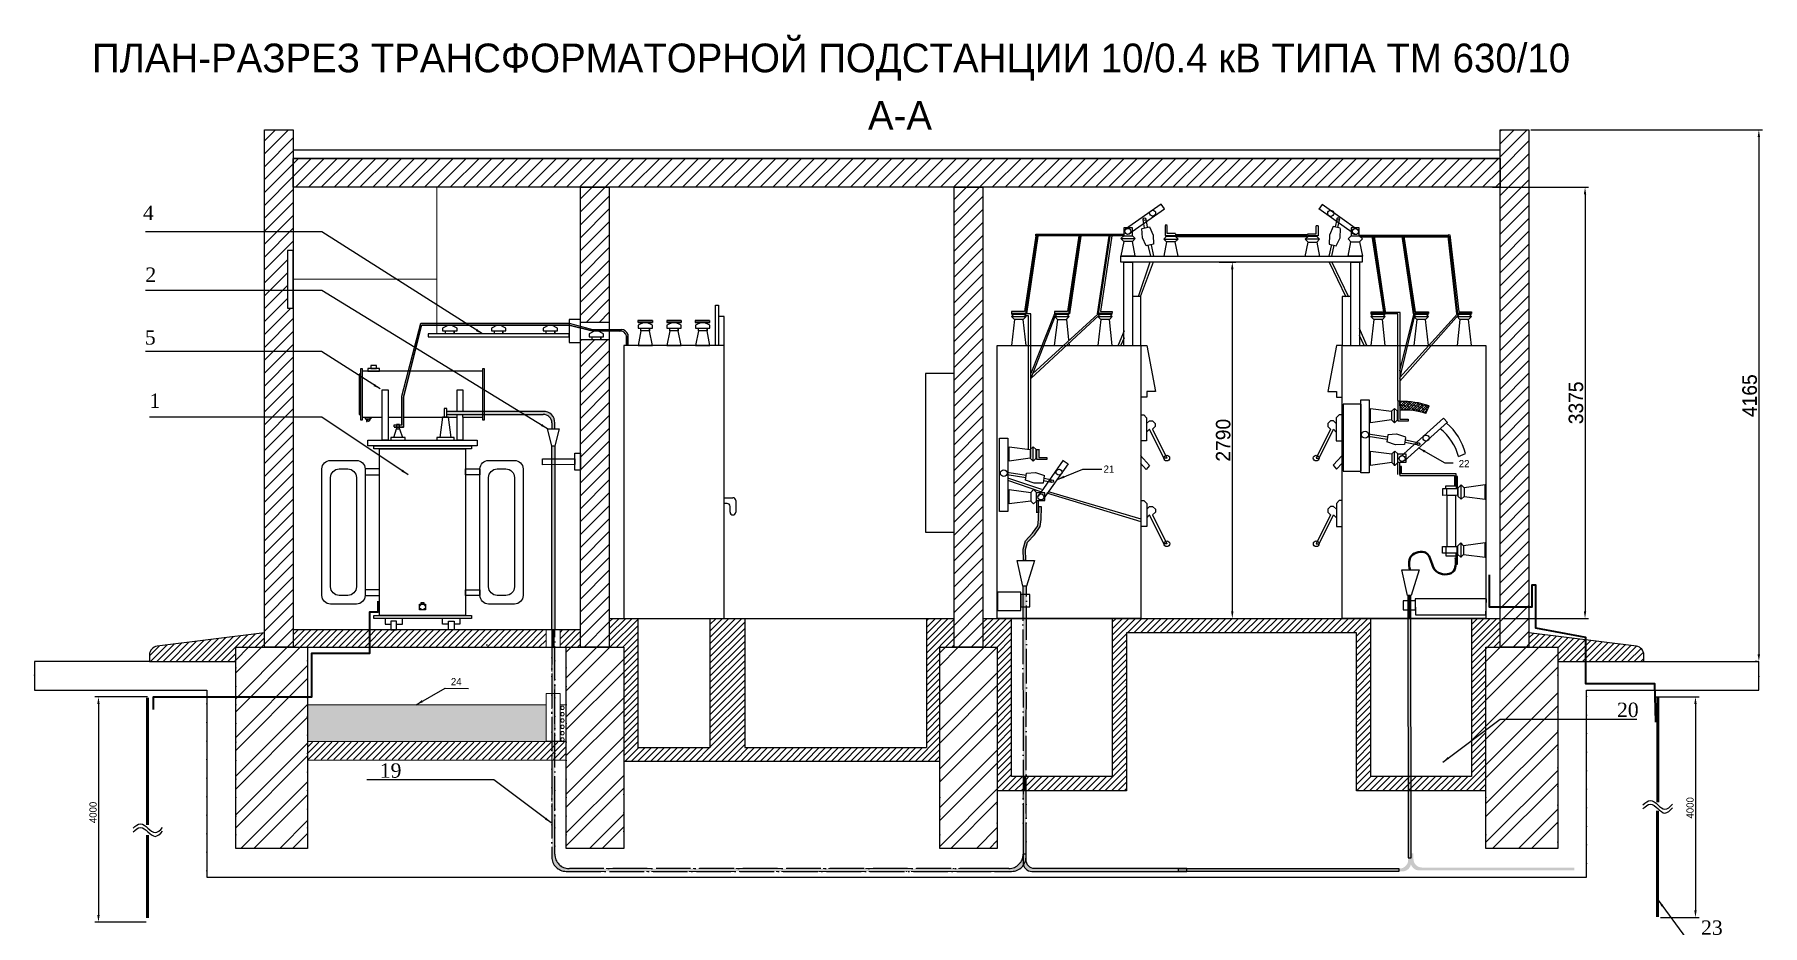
# Model space of a CAD drawing. Header units: millimetres. Extents: x 80 to 718, y -88 to 613.
# Drawn here: x 110 to 711, y 303 to 613 of the extents above; entities that cross this region are included whole.
import ezdxf

# ---------------------------------------------------------------- set-up
doc = ezdxf.new("R2010")
doc.units = ezdxf.units.MM
doc.header["$LTSCALE"] = 0.5
for name, pattern in [('ACAD_ISO02W100', [15, 12, -3]), ('ACAD_ISO04W100', [30, 24, -3, 0, -3]), ('ACAD_ISO10W100', [18, 12, -3, 0, -3]), ('DASHDOT2', [12.7, 6.35, -3.175, 0, -3.175])]:
    doc.linetypes.add(name, pattern=pattern)
doc.styles.add('style1', font='TIMES.TTF', dxfattribs={"height": 3})
doc.dimstyles.new('ISO-25', dxfattribs={"dimtxt": 2.5, "dimasz": 2.5, "dimexe": 1.25, "dimexo": 0.625, "dimtad": 1, "dimtxsty": 'Standard', "dimcen": 2.5, "dimadec": 0, "dimazin": 0, "dimtfac": 1, "dimtmove": 0, "dimatfit": 3, "dimfxl": 0, "dimarcsym": 0})

# ---------------------------------------------------------------- blocks, each defined once
blk = doc.blocks.new('*D7')
at = {"color": 0, "linetype": 'ByBlock', "lineweight": -2}
for p, q in [((630.62, 580), (711.25, 580)), ((710, 577.5), (710, 397.5)), ((709.37, 395), (708.75, 395))]:
    blk.add_line(p, q, dxfattribs=at)
at = {"color": 0, "linetype": 'ByBlock'}
for points in [[(709.58, 577.5), (710.42, 577.5), (710, 580)], [(709.58, 397.5), (710.42, 397.5), (710, 395)]]:
    blk.add_solid(points, dxfattribs=at)
at = {"color": 0, "linetype": 'ByBlock', "insert": (706.87, 487.5), "char_height": 5, "attachment_point": 5, "rotation": 90}
blk.add_mtext('4165', dxfattribs=at)
blk = doc.blocks.new('*D10')
at = {"color": 0, "linetype": 'ByBlock', "lineweight": -2}
for p, q in [((522.15, 534), (528.03, 534)), ((526.78, 531.5), (526.78, 412.5)), ((522.81, 410), (528.03, 410))]:
    blk.add_line(p, q, dxfattribs=at)
at = {"color": 0, "linetype": 'ByBlock'}
for points in [[(526.36, 531.5), (527.19, 531.5), (526.78, 534)], [(526.36, 412.5), (527.19, 412.5), (526.78, 410)]]:
    blk.add_solid(points, dxfattribs=at)
at = {"color": 0, "linetype": 'ByBlock', "insert": (523.65, 472), "char_height": 5, "attachment_point": 5, "rotation": 90}
blk.add_mtext('2790', dxfattribs=at)
blk = doc.blocks.new('*D11')
at = {"color": 0, "linetype": 'ByBlock', "lineweight": -2}
for p, q in [((617.33, 560), (650.77, 560)), ((649.52, 557.5), (649.52, 412.5)), ((620.62, 410), (650.77, 410))]:
    blk.add_line(p, q, dxfattribs=at)
at = {"color": 0, "linetype": 'ByBlock'}
for points in [[(649.1, 557.5), (649.94, 557.5), (649.52, 560)], [(649.1, 412.5), (649.94, 412.5), (649.52, 410)]]:
    blk.add_solid(points, dxfattribs=at)
at = {"color": 0, "linetype": 'ByBlock', "insert": (646.4, 485), "char_height": 5, "attachment_point": 5, "rotation": 90}
blk.add_mtext('3375', dxfattribs=at)
blk = doc.blocks.new('*D20')
at = {"color": 0, "lineweight": -2}
for p, q in [((673.77, 382.69), (689.2, 382.69)), ((687.95, 380.19), (687.95, 308.44)), ((675.76, 305.94), (689.2, 305.94))]:
    blk.add_line(p, q, dxfattribs=at)
at = {"color": 0, "lineweight": 20}
for points in [[(687.53, 380.19), (688.36, 380.19), (687.95, 382.69)], [(687.53, 308.44), (688.36, 308.44), (687.95, 305.94)]]:
    blk.add_solid(points, dxfattribs=at)
at = {"color": 0, "lineweight": 20, "insert": (686.07, 344.1), "char_height": 2.5, "attachment_point": 5, "rotation": 90}
blk.add_mtext('4000', dxfattribs=at)
blk = doc.blocks.new('*D22')
at = {"color": 0, "lineweight": -2}
for p, q in [((149.31, 382.72), (130.99, 382.72)), ((132.24, 380.22), (132.24, 306.85)), ((148.81, 304.35), (130.99, 304.35))]:
    blk.add_line(p, q, dxfattribs=at)
at = {"color": 0, "lineweight": 20}
for points in [[(131.82, 380.22), (132.66, 380.22), (132.24, 382.72)], [(131.82, 306.85), (132.66, 306.85), (132.24, 304.35)]]:
    blk.add_solid(points, dxfattribs=at)
at = {"color": 0, "lineweight": 20, "insert": (130.36, 342.51), "char_height": 2.5, "attachment_point": 5, "rotation": 90}
blk.add_mtext('4000', dxfattribs=at)

msp = doc.modelspace()

# ---------------------------------------------------------------- hatches: boundary and pattern name
at = {"linetype": 'ByBlock'}
h = msp.add_hatch(dxfattribs=at)
h.set_pattern_fill('ANSI31', color=256, style=0)
h.paths.add_polyline_path([(310, 560), (300, 560), (300, 513), (310, 513)])
h.paths.add_polyline_path([(310, 507), (300, 507), (300, 506), (300, 400), (310, 400)])
h.paths.add_polyline_path([(440, 560), (430, 560), (430, 400), (440, 400)])
h.paths.add_polyline_path([(198, 538), (200, 538), (200, 580), (190, 580), (190, 400), (200, 400), (200, 406), (200, 518), (198, 518)])
h = msp.add_hatch(dxfattribs=at)
h.set_pattern_fill('ANSI31', color=256, style=0)
h.paths.add_polyline_path([(620, 580), (630, 580), (630, 400), (620, 400)])
h = msp.add_hatch(dxfattribs=at)
h.set_pattern_fill('ANSI31', color=256, style=0)
h.paths.add_polyline_path([(620, 560), (620, 570), (200, 570), (200, 560)])
at = {"linetype": 'DASHDOT2'}
h = msp.add_hatch(color=256, dxfattribs=at)
h.paths.add_polyline_path([(287, 481, -0.414213562), (290, 478), (290, 476), (291, 476), (291, 478, 0.450194659), (287, 482), (266.5, 482), (266.5, 481)])
h.paths.add_polyline_path([(266, 481), (266, 482), (253.5, 482), (253.5, 481)])
h.paths.add_polyline_path([(266.5, 482), (266, 482), (266, 481), (266.5, 481)])
h = msp.add_hatch()
h.set_pattern_fill('ANSI38', color=256, scale=0.2, style=0)
h.set_pattern_definition([(45, (-1.3096, 4.29734), (-0.4490128, 0.4490128), []), (135, (-1.3096, 4.29734), (-1.3470384, 0.4490128), [1.5875, -0.9525])])
h.paths.add_polyline_path([(585.10889, 485.42962), (585.17814, 482.39671, -0.104024766), (594.17522, 481.30523), (595.23763, 483.91778, 0.099671322)])
h = msp.add_hatch(color=256, dxfattribs=at)
h.paths.add_polyline_path([(291, 400), (290, 400), (290, 327, 0.414213562), (295, 322), (444, 322), (450, 322, 0.412917749), (454.99995, 326.97787), (455.20855, 421.23304), (453.91874, 421.22284), (454, 334), (454, 328, -0.414213562), (449, 323), (444, 323), (296, 323, -0.414213562), (291, 328)])
h.paths.add_polyline_path([(290, 400), (291, 400), (291, 406), (290, 406)], flags=16)
h.paths.add_polyline_path([(291, 470), (290, 470), (290, 406), (291, 406)])
for points in [[(457.98029, 439.09485), (459.95676, 441.95787), (460.26098, 444.38913), (460.35271, 448.78785), (459.48833, 448.80588), (459.39753, 444.45198), (459.12514, 442.27503), (457.3092, 439.64455), (454.76688, 437.01407), (453.9497, 434.11147), (454.0739, 430.24436), (454.93802, 430.27211), (454.81811, 434.00573), (455.54003, 436.56996)], [(455.20855, 421.23304), (453.91874, 421.22284), (453.92919, 410), (455.18369, 410)], [(455.18369, 410), (453.92919, 410), (453.98043, 355), (455.06197, 355)], [(455.06197, 355), (453.98043, 355), (453.98509, 350), (455.0509, 350)], [(455, 350), (454, 350), (454, 334), (454, 328), (455, 328)], [(491.71005, 323), (583.71005, 323), (583.71005, 322), (491.71005, 322)]]:
    msp.add_hatch(color=256).paths.add_polyline_path(points)
at = {"lineweight": 70}
for points in [[(588.95845, 418.00332), (588.47953, 418.00332), (587.88054, 417.99859), (587.88343, 416.15212), (588.95976, 416.15212)], [(588.95976, 416.15212), (587.88343, 416.15212), (587.88844, 412.94893), (588.96203, 412.94893)], [(588.96203, 412.94893), (587.88844, 412.94893), (587.89305, 410), (588.96413, 410)], [(588.96413, 410), (587.89305, 410), (587.97906, 355), (589.00318, 355)]]:
    msp.add_hatch(color=256, dxfattribs=at).paths.add_polyline_path(points)
at = {"linetype": 'DASHDOT2'}
h = msp.add_hatch(dxfattribs=at)
h.set_pattern_fill('AR-CONC', color=256, style=0)
h.paths.add_polyline_path([(290, 406), (200, 406), (200, 400), (290, 400)])
h.paths.add_polyline_path([(350, 405), (390, 405), (390, 360), (425, 360), (425, 400), (430, 400), (430, 410), (420, 410), (420, 365), (395, 365), (395, 410), (345, 410), (345, 365), (320, 365), (320, 410), (315, 410), (310, 410), (310, 400), (315, 400), (315, 360), (350, 360)])
h.paths.add_polyline_path([(450, 410), (440, 410), (440, 400), (445, 400), (445, 350), (454, 350), (454, 355), (450, 355)])
h = msp.add_hatch()
h.set_pattern_fill('ANSI31', color=256, scale=0.5, style=0)
h.paths.add_polyline_path([(357.11637, 410), (345, 410), (345, 365), (320, 365), (320, 410), (310, 410), (310, 400), (315, 400), (315, 360.36969), (425, 360.36969), (425, 400), (430, 400), (430, 410), (420.45433, 410), (420.45433, 365.06241), (357.11637, 365.06241)])
at = {"linetype": 'ByBlock'}
h = msp.add_hatch(dxfattribs=at)
h.set_pattern_fill('ANSI31', color=256, scale=0.5, style=0)
h.paths.add_polyline_path([(450, 410), (440, 410), (440, 400), (445, 400), (445, 350), (453.98509, 350), (453.98043, 355), (450, 355)])
h = msp.add_hatch(dxfattribs=at)
h.set_pattern_fill('ANSI31', color=256, scale=0.5, style=0)
h.paths.add_polyline_path([(490, 405), (570, 405), (570, 350), (615, 350), (615, 400), (620, 400), (620, 410), (610, 410), (610, 355), (575, 355), (575, 410), (565, 410), (485, 410), (485, 355), (455, 355), (455, 350), (490, 350)])
h = msp.add_hatch()
h.set_pattern_fill('ANSI31', color=256, scale=0.5, style=0)
h.paths.add_polyline_path([(152.6279, 400.32849, 0.378242452), (150, 397.35165), (150, 395), (180, 395), (180, 400), (190, 400), (190, 405)])
at = {"lineweight": 20}
h = msp.add_hatch(dxfattribs=at)
h.set_pattern_fill('ANSI31', color=256, scale=0.5, style=0)
h.paths.add_polyline_path([(226.49712, 406), (200, 406), (200, 400), (205, 400), (226.49712, 400)])
h = msp.add_hatch(dxfattribs=at)
h.set_pattern_fill('ANSI31', color=256, scale=0.5, style=0)
h.paths.add_polyline_path([(287.96796, 406), (226.49712, 406), (226.49712, 400), (287.96796, 400)])
msp.add_hatch(color=256, dxfattribs=at).paths.add_polyline_path([(291, 406), (290, 406), (290, 400), (291, 400)])
h = msp.add_hatch(dxfattribs=at)
h.set_pattern_fill('ANSI31', color=256, scale=0.5, style=0)
h.paths.add_polyline_path([(300, 406), (292.88736, 406), (292.88736, 400), (300, 400)])
h = msp.add_hatch()
h.set_pattern_fill('ANSI31', color=256, scale=0.5, style=0)
h.paths.add_polyline_path([(670, 395), (670, 397.35165, 0.378242452), (667.3721, 400.32849), (630, 405), (630, 400), (640, 400), (640, 395)])
at = {"linetype": 'ByBlock'}
h = msp.add_hatch(dxfattribs=at)
h.set_pattern_fill('ANSI32', color=256, style=0)
h.paths.add_polyline_path([(205, 400), (200, 400), (190, 400), (180, 400), (180, 330), (205, 330)])
h.paths.add_polyline_path([(295, 330), (315, 330), (315, 400), (295, 400)])
h.paths.add_polyline_path([(445, 400), (425, 400), (425, 330), (445, 330)])
h.paths.add_polyline_path([(640, 400), (615, 400), (615, 330), (640, 330)])
at = {"lineweight": 20}
h = msp.add_hatch(dxfattribs=at)
h.set_pattern_fill('HEX', color=256, scale=0.2, style=0)
h.paths.add_polyline_path([(288.01526, 379.88944), (205, 379.88944), (205, 367.16125), (288.01526, 367.16125)])
h = msp.add_hatch(dxfattribs=at)
h.set_pattern_fill('HEX', color=256, scale=0.2, style=0)
h.paths.add_polyline_path([(295, 379.88944), (292.89247, 379.88944), (292.89247, 367.31693), (295, 367.31693)])
h = msp.add_hatch(color=256)
edge = h.paths.add_edge_path()
edge.add_line((582.98193, 322), (585.98193, 322))
edge.add_arc((585.98193, 325), 3, 270, 360)
edge.add_line((588.98193, 325), (588.98193, 379))
edge.add_line((588.98193, 379), (587.98193, 379))
edge.add_line((587.98193, 379), (587.98193, 326))
edge.add_arc((584.98193, 326), 3, 270, 360, ccw=False)
edge.add_line((584.98193, 323), (582.98193, 323))
edge.add_line((582.98193, 323), (582.98193, 322))
edge.add_line((582.98193, 322), (583.98193, 322))
edge.add_line((583.98193, 322), (582.98193, 322))
at = {"linetype": 'ByBlock'}
h = msp.add_hatch(dxfattribs=at)
h.set_pattern_fill('ANSI31', color=256, scale=0.5, style=0)
h.set_pattern_definition([(45, (5.0223, -39.0799), (-1.122532, 1.122532), [])])
h.paths.add_polyline_path([(295.02227, 360.92011), (295.02227, 366.92011), (205.02227, 366.92011), (205.02227, 360.92011)])
h = msp.add_hatch(color=256)
edge = h.paths.add_edge_path()
edge.add_line((454, 328), (454, 325))
edge.add_arc((457, 325), 3, 180, 270)
edge.add_line((457, 322), (511, 322))
edge.add_line((511, 322), (511, 323))
edge.add_line((511, 323), (458, 323))
edge.add_arc((458, 326), 3, 180, 270, ccw=False)
edge.add_line((455, 326), (455, 328))
edge.add_line((455, 328), (454, 328))
edge.add_line((454, 328), (454, 327))
edge.add_line((454, 327), (454, 328))
h = msp.add_hatch(color=256)
edge = h.paths.add_edge_path()
edge.add_line((588.81627, 328.3334), (588.81627, 325.3334))
edge.add_arc((591.81627, 325.3334), 3, 180, 270)
edge.add_line((591.81627, 322.3334), (645.81627, 322.3334))
edge.add_line((645.81627, 322.3334), (645.81627, 323.3334))
edge.add_line((645.81627, 323.3334), (592.81627, 323.3334))
edge.add_arc((592.81627, 326.3334), 3, 180, 270, ccw=False)
edge.add_line((589.81627, 326.3334), (589.81627, 328.3334))
edge.add_line((589.81627, 328.3334), (588.81627, 328.3334))
edge.add_line((588.81627, 328.3334), (588.81627, 327.3334))
edge.add_line((588.81627, 327.3334), (588.81627, 328.3334))

# ---------------------------------------------------------------- linework, layer by layer
for p, q in [((200, 573), (620, 573)), ((501.98805, 554.16359), (489.66196, 545.4284)), ((503.18799, 552.52873), (501.98805, 554.16359)), ((556.97899, 552.33492), (558.11539, 554.03803)), ((558.07237, 554.08249), (570.39846, 545.3473)), ((490.72853, 543.7815), (503.18799, 552.52873)), ((496.26073, 545.93342), (495.76543, 548.62897)), ((496.71686, 548.80342), (497.21073, 546.22269)), ((569.33189, 543.7004), (556.87243, 552.44763)), ((563.09413, 548.84343), (562.60026, 546.2627)), ((563.55027, 545.97343), (564.04556, 548.66898)), ((458.45385, 543.07999), (454.51665, 516.76125)), ((458.45385, 543.07999), (458.45385, 543.64196)), ((458.45385, 543.64196), (489.20145, 543.64196)), ((489.20145, 543.07999), (458.45385, 543.07999)), ((473.35893, 543.07999), (469.42174, 516.76125)), ((484.88928, 543.07999), (480.85835, 516.76125)), ((489.17716, 543.10337), (489.17716, 546.00966)), ((489.17716, 546.00966), (491.89206, 546.00966)), ((491.89206, 546.00966), (491.89206, 543.10337)), ((495.49753, 542.36932), (495.3293, 545.66253)), ((495.46717, 545.69385), (497.94889, 546.25768)), ((496.84403, 539.6335), (495.49753, 542.36932)), ((497.94889, 546.25768), (499.18881, 543.3528)), ((499.18881, 543.3528), (499.32575, 540.19733)), ((504.116, 546.79375), (503.43728, 546.79375)), ((503.4464, 546.70959), (503.4464, 543.22204)), ((503.4464, 543.22204), (506.937, 543.22204)), ((504.12513, 543.90017), (504.12513, 546.70959)), ((507.03396, 543.90017), (504.12513, 543.90017)), ((506.94373, 543.59807), (553.04122, 543.59807)), ((507.0726, 543.21003), (507.0726, 543.79129)), ((553.02647, 543.81907), (555.9353, 543.81907)), ((553.08278, 543.17059), (553.08278, 543.81939)), ((556.61402, 543.14094), (553.12343, 543.14094)), ((555.9353, 543.81907), (555.9353, 546.62849)), ((555.94442, 546.71265), (556.62315, 546.71265)), ((556.61402, 546.62849), (556.61402, 543.14094)), ((560.62218, 543.39281), (560.48524, 540.23734)), ((561.8621, 546.29769), (560.62218, 543.39281)), ((564.34382, 545.73386), (561.8621, 546.29769)), ((562.96696, 539.67351), (564.31346, 542.40933)), ((564.31346, 542.40933), (564.48169, 545.70254)), ((570.88327, 545.92856), (568.16836, 545.92856)), ((568.16836, 545.92856), (568.16836, 543.02227)), ((570.88327, 543.02227), (570.88327, 545.92856)), ((570.90202, 543.39269), (601.73492, 543.39269)), ((575.30108, 542.9559), (579.43256, 516.53749)), ((586.51467, 542.95394), (590.45881, 516.70739)), ((601.84471, 543.54876), (602.51447, 543.47441)), ((601.88025, 543.50629), (601.88025, 542.9559)), ((602.51447, 543.47441), (605.5656, 516.70739)), ((499.32575, 540.19733), (496.84403, 539.6335)), ((498.45341, 536), (497.5419, 539.85919)), ((498.49334, 540.03363), (499.3856, 536)), ((561.31766, 540.07364), (560.4254, 536.04001)), ((560.48524, 540.23734), (562.96696, 539.67351)), ((561.35759, 536.04001), (562.26909, 539.8992)), ((498.03265, 533.91384), (493.99111, 521.94057)), ((499.28692, 533.91384), (494.68793, 521.94057)), ((560.46751, 533.91384), (566.32078, 521.94057)), ((561.44306, 533.91384), (567.15696, 521.94057)), ((237.77113, 487.34578), (244.39935, 512.76427)), ((244.39935, 512.76427), (295.96297, 512.76427)), ((296.01, 512.76427), (304.1978, 510.52432)), ((310, 513), (300, 513)), ((319.97111, 513.69401), (319.97111, 512.97537)), ((325.00602, 513.66135), (325.00602, 512.97537)), ((329.97554, 513.69401), (329.97554, 512.97537)), ((335.01045, 513.66135), (335.01045, 512.97537)), ((339.88189, 513.69401), (339.88189, 512.97536)), ((344.9168, 513.66134), (344.9168, 512.97536)), ((454.51665, 516.76125), (449.92326, 516.76125)), ((449.92326, 516.76125), (449.92326, 516.01197)), ((455.8702, 515.27774), (454.82585, 515.27774)), ((456.65347, 515.92981), (455.08694, 515.92981)), ((455.8702, 468.85066), (455.8702, 515.27774)), ((464.85756, 515.99397), (456.65347, 495.19412)), ((456.65347, 465.98157), (456.65347, 515.92981)), ((456.65347, 493.49874), (480.48355, 515.48549)), ((456.65347, 493.36833), (465.21385, 515.3838)), ((480.02546, 515.89228), (457.30619, 495.0637)), ((465.94816, 513.98923), (464.74825, 504.99889)), ((469.42174, 516.76125), (464.92209, 516.76125)), ((464.92209, 516.76125), (464.92209, 516.01197)), ((466.04815, 513.98923), (469.04793, 513.98923)), ((469.04793, 513.98923), (469.73978, 506.89584)), ((480.85835, 516.76125), (484.98302, 516.76125)), ((484.98302, 516.76125), (484.88928, 516.01197)), ((579.43256, 516.53749), (575.02565, 516.53749)), ((575.02565, 516.53749), (575.02565, 515.98711)), ((585.16315, 516.48268), (579.97113, 516.48268)), ((584.40334, 515.97664), (579.97113, 515.97664)), ((584.40334, 485.82199), (584.40334, 515.97664)), ((585.11138, 496.11489), (590.05013, 516.22966)), ((585.11138, 493.83775), (605.11967, 515.97664)), ((585.11138, 493.45822), (590.43003, 515.85014)), ((585.11138, 492.57267), (605.62621, 515.72363)), ((585.16315, 485.82199), (585.16315, 516.48268)), ((590.45881, 516.70739), (595.07271, 516.70739)), ((595.07271, 516.70739), (594.99829, 516.03822)), ((605.5656, 516.70739), (610.03066, 516.70739)), ((610.03066, 516.70739), (610.03066, 516.03822)), ((300, 507), (310, 507)), ((304.1978, 510.52432), (314.18804, 510.51954)), ((316.48215, 508.84594), (316.4795, 504.97316)), ((469.9135, 506.06284), (470.01773, 504.98688)), ((489.11339, 510.10653), (487.02293, 505.09447)), ((489.11339, 507.6005), (487.99848, 505.09447)), ((570.91978, 510.94188), (573.42833, 505.09447)), ((570.91978, 508.57507), (572.59214, 505.09447)), ((237.77113, 477.31473), (237.77113, 487.34578)), ((584.43673, 478.64646), (584.43673, 485.66526)), ((584.46638, 485.73445), (585.11518, 485.73445)), ((585.17814, 482.39671), (585.10889, 485.42962)), ((585.11486, 485.80363), (585.11486, 479.32518)), ((594.17522, 481.30523), (595.23763, 483.91778)), ((232.99491, 480.04162), (237.77113, 480.04162)), ((235.13934, 476.63301), (235.13934, 477.31473)), ((235.13934, 477.31473), (237.77113, 477.31473)), ((587.92428, 478.64646), (584.43673, 478.64646)), ((585.11486, 479.32518), (587.92428, 479.32518)), ((585.28093, 466.27423), (600.31545, 479.67556)), ((601.62303, 478.28765), (586.64309, 464.86201)), ((588.00844, 479.31606), (588.00844, 478.63733)), ((600.2687, 479.68727), (601.66978, 478.1943)), ((574.04699, 474.20743), (580.8775, 473.2145)), ((580.69011, 472.26553), (574.09633, 473.32014)), ((583.52147, 470.39899), (580.53645, 471.4312)), ((580.95221, 473.90414), (580.53669, 471.48274)), ((580.92405, 473.94648), (583.96327, 474.19341)), ((586.67874, 470.48468), (583.52147, 470.39899)), ((583.96327, 474.19341), (587.08788, 473.13969)), ((587.06634, 472.99995), (586.67874, 470.48468)), ((591.61708, 470.23744), (586.91746, 471.18406)), ((586.99753, 472.17389), (591.75558, 471.06764)), ((458.72499, 465.27959), (458.72499, 468.77018)), ((462.21254, 465.27959), (458.72499, 465.27959)), ((458.75464, 468.81082), (459.40345, 468.81082)), ((459.28446, 452.56171), (468.03169, 465.02117)), ((459.40313, 468.86714), (459.40313, 465.95831)), ((459.40313, 465.95831), (462.21254, 465.95831)), ((469.66655, 463.82123), (460.93136, 451.49514)), ((462.29671, 465.94918), (462.29671, 465.27046)), ((467.91898, 464.91461), (469.62208, 463.77822)), ((494.86337, 466.66763), (498.01704, 463.24708)), ((496.84567, 461.80685), (494.86337, 463.96719)), ((498.01704, 463.24708), (496.84567, 461.80685)), ((564.99325, 466.73706), (561.83959, 463.31651)), ((561.83959, 463.31651), (563.01095, 461.87628)), ((563.01095, 461.87628), (564.99325, 464.03663)), ((587.22435, 467.09211), (584.31806, 467.09211)), ((584.31806, 464.37721), (587.22435, 464.37721)), ((584.41993, 460.07009), (584.41993, 464.28697)), ((584.97051, 464.34808), (584.97051, 460.07009)), ((587.22435, 464.37721), (587.22435, 467.09211)), ((605.51803, 466.30864), (607.95926, 467.39254)), ((448.33525, 460.84056), (455.16576, 459.84763)), ((454.97837, 458.89866), (448.38459, 459.95327)), ((460.55402, 454.81931), (448.71857, 458.76051)), ((460.17223, 454.0565), (448.71857, 457.9977)), ((454.82472, 458.06433), (455.21232, 460.5796)), ((457.80973, 457.03212), (454.82472, 458.06433)), ((455.21232, 460.5796), (458.25153, 460.82654)), ((460.96701, 457.11781), (457.80973, 457.03212)), ((458.25153, 460.82654), (461.37614, 459.77282)), ((461.35461, 459.63308), (460.96701, 457.11781)), ((463.78737, 457.32813), (461.20572, 457.81719)), ((461.2858, 458.80702), (463.97476, 458.2771)), ((605.12014, 459.33013), (604.77441, 459.33013)), ((604.77441, 459.33013), (604.77441, 455.18558)), ((605.12014, 455.30071), (605.12014, 459.33013)), ((461.51261, 453.72524), (458.60632, 453.72524)), ((458.60632, 451.01034), (461.51261, 451.01034)), ((459.25878, 450.98121), (459.25878, 446.70322)), ((461.51261, 451.01034), (461.51261, 453.72524)), ((495.04225, 443.63139), (462.20843, 453.54796)), ((495.04225, 444.52134), (462.84475, 454.0565)), ((601.31717, 455.18558), (601.31717, 452.88306)), ((458.7082, 446.70322), (458.7082, 450.9201)), ((459.30963, 446.81034), (458.75905, 446.81034)), ((459.39753, 444.45198), (459.48833, 448.80588)), ((460.35271, 448.78785), (459.48833, 448.80588)), ((460.26098, 444.38913), (460.35271, 448.78785)), ((454.76688, 437.01407), (457.3092, 439.64455)), ((455.54003, 436.56996), (457.98029, 439.09485)), ((457.3092, 439.64455), (459.12514, 442.27503)), ((457.98029, 439.09485), (459.95676, 441.95787)), ((459.12514, 442.27503), (459.39753, 444.45198)), ((459.95676, 441.95787), (460.26098, 444.38913)), ((453.9497, 434.11147), (454.76688, 437.01407)), ((454.0739, 430.24436), (453.9497, 434.11147)), ((454.81811, 434.00573), (455.54003, 436.56996)), ((454.93802, 430.27211), (454.81811, 434.00573)), ((601.08669, 435.0385), (601.08669, 432.73597)), ((454.0739, 430.24436), (454.93802, 430.27211)), ((454.92948, 430.12003), (454.0739, 430.24436)), ((604.65917, 428.82168), (604.65917, 432.73597)), ((605.00489, 428.82168), (604.65917, 428.82168)), ((605.00489, 432.73597), (605.00489, 428.82168)), ((587.79755, 418.11267), (588.87546, 418.11267)), ((232, 410), (232, 408)), ((238, 408), (238, 410)), ((252, 408), (252, 410)), ((258, 410), (258, 408)), ((310, 410), (430, 410)), ((357.11637, 409.99169), (357.11637, 365.15449)), ((420.45433, 365.06241), (420.45433, 410.00721)), ((440, 410), (620, 410)), ((603.94313, 410), (602.87474, 410)), ((602.87474, 410), (603.94313, 410)), ((190, 405), (152.6279, 400.32849)), ((232, 408), (234, 408)), ((236, 408), (238, 408)), ((254, 408), (252, 408)), ((258, 408), (256, 408)), ((490, 405), (490, 350)), ((570, 405), (490, 405)), ((570, 350), (570, 405)), ((667.3721, 400.32849), (630, 405)), ((150, 397.35165), (150, 395)), ((670, 395), (670, 397.35165)), ((150, 395), (110, 395)), ((150, 395), (180, 395)), ((640, 395), (670, 395)), ((670, 395), (710, 395)), ((357.11637, 365.06241), (420.40006, 365.06241)), ((315.03217, 360.36969), (425.00772, 360.36969)), ((490, 350), (445, 350)), ((615, 350), (570, 350))]:
    msp.add_line(p, q)
for p, q in [((620, 570), (200, 570)), ((348, 515), (348.00958, 505)), ((350, 515), (348, 515)), ((350, 505), (350, 515)), ((223, 495), (223, 481)), ((223.5, 495), (223, 495)), ((223.5, 491), (223.5, 491)), ((223.5, 491), (223.5, 491)), ((287, 482), (253.5, 482)), ((223, 481), (223.5, 481)), ((253.5, 481), (287, 481)), ((288.5, 476), (292.5, 476)), ((290, 470), (288.5, 476)), ((290, 478), (290, 476)), ((290, 476), (291, 476)), ((291, 476), (291, 478)), ((292.5, 476), (291, 470)), ((350, 452), (353, 452)), ((354, 451), (354, 447)), ((351, 450), (350, 450)), ((352, 447), (352, 449)), ((353, 446), (353, 446)), ((244.5, 415.5), (245.5, 415.5)), ((244.5, 415.25), (244.5, 415.5)), ((244.75, 415.25), (244.5, 415.25)), ((244.75, 414.90131), (244.75, 415.25)), ((245.25, 415.25), (245.25, 414.88994)), ((245.5, 415.25), (245.25, 415.25)), ((245.31623, 414.94868), (245.31623, 414.94868)), ((245.5, 415.5), (245.5, 415.25))]:
    msp.add_line(p, q, dxfattribs=at)
at = {"linetype": 'ByBlock', "lineweight": 13}
for p, q in [((250, 509), (250, 560)), ((250, 528), (200, 528))]:
    msp.add_line(p, q, dxfattribs=at)
at = {"linetype": 'ByBlock', "lineweight": 40}
for p, q in [((455, 516), (459, 543)), ((470, 516), (474, 543)), ((480, 516), (484, 543)), ((507.01438, 543.04768), (552.93845, 543.00911)), ((571.281, 542.84231), (601.8377, 542.80374)), ((580, 516), (576, 543)), ((590, 516), (586, 543)), ((602, 543), (605, 516)), ((450, 516), (455, 516)), ((465, 516), (470, 516)), ((480, 516), (485, 516)), ((575, 516), (580, 516)), ((595, 516), (590, 516)), ((605, 516), (610, 516))]:
    msp.add_line(p, q, dxfattribs=at)
at = {"linetype": 'ByBlock', "lineweight": 30}
for p, q in [((296, 512), (304, 510)), ((319.97111, 513.66135), (325.00602, 513.66135)), ((320.0038, 513), (325.03871, 513)), ((329.97554, 513.66135), (335.01045, 513.66135)), ((330.00823, 513), (335.04315, 513)), ((339.88189, 513.66134), (344.9168, 513.66134)), ((339.91459, 513), (344.9495, 513)), ((304, 510), (307, 510)), ((307, 510), (313.65396, 509.99806))]:
    msp.add_line(p, q, dxfattribs=at)
at = {"color": 0, "linetype": 'ByBlock', "lineweight": 30}
msp.add_line((316.0209, 508.33658), (315.99213, 504.97316), dxfattribs=at)
at = {"color": 0, "linetype": 'ByBlock'}
for p, q in [((257, 489.5), (259, 489.5)), ((257, 482), (257, 489.5)), ((259, 489.5), (259, 482)), ((257, 480), (257, 481)), ((259, 480), (259, 481))]:
    msp.add_line(p, q, dxfattribs=at)
at = {"lineweight": 20}
for p, q in [((291, 470), (290, 470)), ((287.96796, 405.95643), (287.96796, 399.9897)), ((292.88736, 405.95643), (292.88736, 399.9897)), ((205.10259, 379.88944), (288.01526, 379.88944)), ((292.89247, 379.88944), (294.99976, 379.88944)), ((292.88498, 367.31693), (295.01853, 367.31693))]:
    msp.add_line(p, q, dxfattribs=at)
at = {"color": 7, "linetype": 'DASHDOT2', "lineweight": 0}
for p, q in [((490, 405), (490, 350)), ((570, 405), (490, 405)), ((570, 350), (570, 405)), ((205, 400), (205, 330)), ((290, 400), (205, 400)), ((290, 327), (290, 400)), ((291, 400), (291, 328)), ((295, 400), (291, 400)), ((295, 330), (295, 400)), ((110, 395), (110, 385)), ((150, 395), (110, 395)), ((180, 395), (150, 395)), ((180, 330), (180, 395)), ((640, 395), (640, 330)), ((670, 395), (640, 395)), ((710, 395), (670, 395)), ((710, 385), (710, 395)), ((110, 385), (170, 385)), ((170, 385), (170, 320)), ((650, 385), (710, 385)), ((650, 320), (650, 385)), ((315, 360), (315, 330)), ((425, 330), (425, 360)), ((445, 350), (445, 330)), ((454, 350), (445, 350)), ((454, 334), (454, 350)), ((455, 350), (455, 327)), ((490, 350), (455, 350)), ((615, 350), (570, 350)), ((615, 330), (615, 350)), ((454, 328), (454, 334)), ((205, 330), (180, 330)), ((315, 330), (295, 330)), ((445, 330), (425, 330)), ((640, 330), (615, 330)), ((170, 320), (650, 320)), ((444, 322), (295, 322)), ((296, 323), (444, 323)), ((444, 323), (449, 323)), ((450, 322), (444, 322))]:
    msp.add_line(p, q, dxfattribs=at)
at = {"color": 7, "linetype": 'ByBlock'}
for p, q in [((110, 395), (110, 385)), ((710, 385), (710, 395)), ((110, 385), (170, 385)), ((170, 385), (170, 320)), ((650, 385), (710, 385)), ((650, 320), (650, 385)), ((170, 320), (650, 320))]:
    msp.add_line(p, q, dxfattribs=at)
at = {"lineweight": 50}
for p, q in [((149.34146, 382.37679), (149.34146, 338.14171)), ((674.86587, 382.34274), (674.86587, 346.09276)), ((674.75724, 343.10832), (674.75724, 306.19815)), ((149.28594, 334.6045), (149.28594, 305.83465))]:
    msp.add_line(p, q, dxfattribs=at)
for points in [[(190, 580), (200, 580), (200, 400), (190, 400)], [(620, 580), (630, 580), (630, 400), (620, 400)], [(200, 570), (620, 570), (620, 560), (200, 560)], [(300, 560), (310, 560), (310, 400), (300, 400)], [(430, 560), (440, 560), (440, 400), (430, 400)], [(315, 410), (350, 410), (350, 505), (315, 505)], [(495, 410), (445, 410), (445, 505), (495, 505)], [(615, 410), (565, 410), (565, 505), (615, 505)], [(571.57089, 484.60094), (565.35367, 484.60094), (565.35367, 461.28719), (571.57089, 461.28719)], [(574.43711, 460.62323), (571.5329, 460.62323), (571.5329, 486.06541), (574.43711, 486.06541)], [(226, 472), (264, 472), (264, 470), (226, 470)], [(230, 469), (260, 469), (260, 411), (230, 411)], [(448.72538, 447.25635), (445.82117, 447.25635), (445.82117, 472.69854), (448.72538, 472.69854)], [(230, 462), (225, 462), (225, 460), (230, 460)], [(260, 462), (265, 462), (265, 460), (260, 460)], [(600.04951, 455.18558), (605.12014, 455.18558), (605.12014, 452.88306), (600.04951, 452.76793)], [(600.97144, 455.18558), (604.77441, 455.18558), (604.77441, 455.99147), (600.97144, 455.99147)], [(604.54393, 452.76793), (601.43241, 452.76793), (601.43241, 435.0385), (604.54393, 435.0385)], [(599.93427, 435.0385), (604.88966, 435.0385), (604.88966, 432.73597), (599.93427, 432.73597)], [(604.77441, 432.73597), (601.08668, 432.73597), (601.08668, 431.81496), (604.77441, 431.81496)], [(230, 420), (225, 420), (225, 418), (230, 418)], [(244, 415), (246, 415), (246, 413), (244, 413)], [(260, 420), (265, 420), (265, 418), (260, 418)], [(445.04222, 412.72128), (453.16511, 412.72128), (453.16511, 419.12767), (445.04222, 419.12767)], [(453.16511, 414.00256), (456.37151, 414.00256), (456.37151, 418.27349), (453.16511, 418.27349)], [(590.48302, 416.15212), (586.20782, 416.15212), (586.20782, 412.94893), (590.48302, 412.94893)], [(588.02324, 326.74809), (589.02324, 326.74809), (588.95845, 418.00332), (587.88053, 418.00332)], [(615.19101, 416.79706), (590.36807, 416.79706), (590.48048, 411.22464), (614.98167, 411.22464)], [(234, 406), (236, 406), (236, 409), (234, 409)], [(254, 409), (256, 409), (256, 406), (254, 406)], [(320, 410), (345, 410), (345, 365), (320, 365)], [(450, 410), (485, 410), (485, 355), (450, 355)], [(575, 410), (610, 410), (610, 355), (575, 355)], [(200, 400), (300, 400), (300, 406), (200, 406)], [(180, 400), (205, 400), (205, 330), (180, 330)], [(295, 400), (315, 400), (315, 330), (295, 330)], [(425, 400), (445, 400), (445, 330), (425, 330)], [(615, 400), (640, 400), (640, 330), (615, 330)], [(508, 323), (584.71564, 323), (584.71564, 322), (508, 322)]]:
    msp.add_lwpolyline(points, close=True)
at = {"linetype": 'ByBlock'}
for points in [[(489.01363, 541.12827), (488.01363, 542.12827), (489.01363, 543.12827), (492.01363, 543.12827), (493.01363, 542.12827), (492.01363, 541.12827)], [(488.01363, 542.12827), (493.01363, 542.12827)], [(503.89482, 540.9931), (502.89482, 541.9931), (503.89482, 542.9931), (506.89482, 542.9931), (507.89482, 541.9931), (506.89482, 540.9931)], [(502.89482, 541.9931), (507.89482, 541.9931)], [(556.1656, 540.912), (557.1656, 541.912), (556.1656, 542.912), (553.1656, 542.912), (552.1656, 541.912), (553.1656, 540.912)], [(557.1656, 541.912), (552.1656, 541.912)], [(571.0468, 541.04717), (572.0468, 542.04717), (571.0468, 543.04717), (568.0468, 543.04717), (567.0468, 542.04717), (568.0468, 541.04717)], [(489, 505), (489, 534), (492, 534), (492, 505)], [(568, 505), (568, 534), (571, 534), (571, 505)], [(495, 505), (495, 522), (492, 522), (492, 505)], [(568, 505), (568, 522), (565, 522), (565, 505)], [(253, 509), (253, 510), (256, 510), (256, 509), (256, 510), (256, 510), (257, 510), (257, 511), (255, 512), (254, 512), (252, 511), (252, 510), (253, 510)], [(270, 509), (270, 510), (273, 510), (273, 509), (273, 510), (273, 510), (274, 510), (274, 511), (272, 512), (271, 512), (269, 511), (269, 510), (270, 510)], [(288, 509), (288, 510), (291, 510), (291, 509), (291, 510), (291, 510), (292, 510), (292, 511), (290, 512), (289, 512), (287, 511), (287, 510), (288, 510)], [(321, 510), (321, 511), (324, 511), (324, 510), (324, 511), (324, 511), (325, 511), (325, 512), (323, 513), (322, 513), (320, 512), (320, 511), (321, 511)], [(331, 510), (331, 511), (334, 511), (334, 510), (334, 511), (334, 511), (335, 511), (335, 512), (333, 513), (332, 513), (330, 512), (330, 511), (331, 511)], [(341, 510), (341, 511), (344, 511), (344, 510), (344, 511), (345, 511), (345, 512), (343, 513), (342, 513), (340, 512), (340, 511), (341, 511)], [(451, 514), (450, 515), (451, 516), (454, 516), (455, 515), (454, 514)], [(450, 515), (455, 515)], [(466, 514), (465, 515), (466, 516), (469, 516), (470, 515), (469, 514)], [(465, 515), (470, 515)], [(481, 514), (480, 515), (481, 516), (484, 516), (485, 515), (484, 514)], [(480, 515), (485, 515)], [(576, 514), (575, 515), (576, 516), (579, 516), (580, 515), (579, 514)], [(575, 515), (580, 515)], [(591, 514), (590, 515), (591, 516), (594, 516), (595, 515), (594, 514)], [(590, 515), (595, 515)], [(606, 514), (605, 515), (606, 516), (609, 516), (610, 515), (609, 514)], [(605, 515), (610, 515)], [(304, 507), (304, 508), (307, 508), (307, 507), (307, 508), (307, 508), (308, 508), (308, 509), (306, 510), (305, 510), (303, 509), (303, 508), (304, 508)], [(495, 505), (497, 505), (500, 489), (497, 489), (497, 487), (495, 487)], [(565, 505), (563, 505), (560, 489), (563, 489), (563, 487), (565, 487)], [(266, 482), (266, 496), (224, 496), (224, 480), (231, 480)], [(582.2078, 479.09488), (583.2078, 478.09488), (584.2078, 479.09488), (584.2078, 482.09488), (583.2078, 483.09488), (582.2078, 482.09488)], [(583.2078, 478.09488), (583.2078, 483.09488)], [(225, 480), (225, 479.5), (227, 479.5), (227, 480), (227, 479.5), (226.5, 479.5), (226.5, 478.75), (226.25, 478.5), (226, 478.75), (226, 479.5), (226, 479.25), (226, 479), (225.75, 479), (225.75, 479.25), (225.5, 479.25), (225.5, 478.5), (225.75, 478.5), (225.75, 478.75), (226, 478.75), (226, 478.75)], [(235, 473), (236, 476), (237, 476), (238, 473)], [(238.55092, 480), (257, 480)], [(255, 473), (254, 480), (252, 480), (251, 473)], [(259, 472), (257, 472), (257, 480), (257, 480)], [(259, 480), (266, 480), (266, 481)], [(259, 480), (259, 480), (259, 472)], [(494.9732, 480.79674), (495.9732, 480.79674), (496.9732, 479.79674), (496.9732, 471.79674), (494.9732, 471.79674)], [(496.9732, 477.79674), (497.9732, 478.79674), (498.9732, 478.79674), (499.9732, 477.79674), (499.9732, 476.79674), (498.9732, 475.79674), (503.9732, 465.79674), (502.9732, 465.79674), (497.9732, 475.79674), (496.9732, 474.79674)], [(562.9732, 477.79674), (561.9732, 478.79674), (560.9732, 478.79674), (559.9732, 477.79674), (559.9732, 476.79674), (560.9732, 475.79674), (555.9732, 465.79674), (556.9732, 465.79674), (561.9732, 475.79674), (562.9732, 474.79674)], [(564.9732, 480.79674), (563.9732, 480.79674), (562.9732, 479.79674), (562.9732, 471.79674), (564.9732, 471.79674)], [(456.49606, 465.728), (457.49606, 464.728), (458.49606, 465.728), (458.49606, 468.728), (457.49606, 469.728), (456.49606, 468.728)], [(457.49606, 464.728), (457.49606, 469.728)], [(582.34296, 464.21368), (583.34296, 463.21368), (584.34296, 464.21368), (584.34296, 467.21368), (583.34296, 468.21368), (582.34296, 467.21368)], [(583.22424, 463.14898), (583.22424, 468.14898)], [(456.63122, 450.84681), (457.63122, 449.84681), (458.63122, 450.84681), (458.63122, 453.84681), (457.63122, 454.84681), (456.63122, 453.84681)], [(495, 451), (496, 451), (497, 450), (497, 442), (495, 442)], [(565, 451), (564, 451), (563, 450), (563, 442), (565, 442)], [(607.4034, 452.4489), (606.4034, 451.4489), (605.4034, 452.4489), (605.4034, 455.4489), (606.4034, 456.4489), (607.4034, 455.4489)], [(606.4034, 451.4489), (606.4034, 456.4489)], [(497, 448), (498, 449), (499, 449), (500, 448), (500, 447), (499, 446), (504, 436), (503, 436), (498, 446), (497, 445)], [(563, 448), (562, 449), (561, 449), (560, 448), (560, 447), (561, 446), (556, 436), (557, 436), (562, 446), (563, 445)], [(607.26823, 432.2719), (606.26823, 431.2719), (605.26823, 432.2719), (605.26823, 435.2719), (606.26823, 436.2719), (607.26823, 435.2719)], [(606.38696, 431.2072), (606.38696, 436.2072)]]:
    msp.add_lwpolyline(points, dxfattribs=at)
for points in [[(488.01363, 536.12827), (493.01363, 536.12827), (492.01363, 541.12827), (489.01363, 541.12827)], [(200, 538), (198, 538), (198, 518), (200, 518)], [(488, 536), (572, 536), (572, 534), (488, 534)], [(502.89482, 535.9931), (507.89482, 535.9931), (506.89482, 540.9931), (503.89482, 540.9931)], [(557.1656, 535.912), (552.1656, 535.912), (553.1656, 540.912), (556.1656, 540.912)], [(572.0468, 536.04717), (567.0468, 536.04717), (568.0468, 541.04717), (571.0468, 541.04717)], [(348, 505), (347, 505), (347, 519), (348, 519)], [(300, 514), (296, 514), (296, 506), (300, 506)], [(450, 505), (455, 505), (454, 514), (451, 514)], [(480, 505), (485, 505), (484, 514), (481, 514)], [(575, 505), (580, 505), (579, 514), (576, 514)], [(590, 505), (595, 505), (594, 514), (591, 514)], [(605, 505), (610, 505), (609, 514), (606, 514)], [(296, 509), (247, 509), (247, 508), (296, 508)], [(320, 505), (325, 505), (324, 510), (321, 510)], [(330, 505), (335, 505), (334, 510), (331, 510)], [(340, 505), (345, 505), (344, 510), (341, 510)], [(223.5, 497), (224, 497), (224, 479), (223.5, 479)], [(226, 496), (230, 496), (230, 497), (226, 497)], [(227, 497), (229, 497), (229, 498), (227, 498)], [(266, 497), (266.5, 497), (266.5, 479), (266, 479)], [(430, 495.23402), (420, 495.23402), (420, 440), (430, 440)], [(231, 489.5), (233, 489.5), (233, 472), (231, 472)], [(252.5, 480), (253.5, 480), (253.5, 483), (252.5, 483)], [(574.81076, 478.09488), (574.81076, 483.09488), (582.2078, 482.09488), (582.2078, 479.09488)], [(236, 476), (237, 476), (237, 477.5), (236, 477.5)], [(228, 470), (262, 470), (262, 469), (228, 469)], [(291, 406), (290, 406), (290, 470), (291, 470)], [(449.09903, 464.72801), (449.09903, 469.72801), (456.49606, 468.728), (456.49606, 465.728)], [(286.75515, 465.52614), (298, 465.52614), (298, 463.52614), (286.75515, 463.41961)], [(300, 461.52614), (298, 461.52614), (298, 467.52614), (300, 467.52614)], [(574.81076, 463.21368), (574.81076, 468.21368), (582.34296, 467.21368), (582.34296, 464.21368)], [(449.09903, 449.84681), (449.09903, 454.84681), (456.63122, 453.84681), (456.63122, 450.84681)], [(614.80043, 451.4489), (614.80043, 456.4489), (607.4034, 455.4489), (607.4034, 452.4489)], [(614.80043, 431.2719), (614.80043, 436.2719), (607.26823, 435.2719), (607.26823, 432.2719)], [(228, 411), (262, 411), (262, 410), (228, 410)]]:
    msp.add_lwpolyline(points, close=True, dxfattribs=at)
at = {"linetype": 'ByBlock', "lineweight": 30}
msp.add_lwpolyline([(235.1397, 476.55804), (238.41396, 476.55804), (238.35067, 487), (244.67776, 512), (295.92701, 512)], dxfattribs=at)
at = {"color": 0, "linetype": 'ByBlock'}
for points in [[(234, 472), (239, 472), (239, 473), (234, 473)], [(250, 472), (256, 472), (256, 473), (250, 473)]]:
    msp.add_lwpolyline(points, close=True, dxfattribs=at)
for points in [[(213, 465), (222, 465, -0.414213562), (225, 462), (225, 418, -0.414213562), (222, 415), (213, 415, -0.414213562), (210, 418), (210, 462, -0.414213562)], [(268, 465), (277, 465, -0.414213562), (280, 462), (280, 418, -0.414213562), (277, 415), (268, 415, -0.414213562), (265, 418), (265, 462, -0.414213562)], [(454, 328), (454, 325, 0.414213562), (457, 322), (511, 322), (511, 323), (458, 323, -0.414213562), (455, 326), (455, 328), (454, 328), (454, 327)]]:
    msp.add_lwpolyline(points, format="xyb", close=True)
at = {"linetype": 'ByBlock'}
for points in [[(216, 462), (219, 462, -0.414213562), (222, 459), (222, 421, -0.414213562), (219, 418), (216, 418, -0.414213562), (213, 421), (213, 459, -0.414213562)], [(271, 462), (274, 462, -0.414213562), (277, 459), (277, 421, -0.414213562), (274, 418), (271, 418, -0.414213562), (268, 421), (268, 459, -0.414213562)]]:
    msp.add_lwpolyline(points, format="xyb", close=True, dxfattribs=at)
for points in [[(585.06811, 462.89904), (585.06811, 459.6755), (604.08296, 459.6755), (604.08296, 456.22172), (604.65917, 456.22172), (604.65917, 460.25114), (585.64431, 460.25114), (585.64431, 462.89904), (585.06811, 462.89904)], [(453.91874, 421.22284), (451.96575, 430.17466), (457.9396, 430.17466), (455.20855, 421.23304), (453.91874, 421.22284)], [(587.74896, 417.99754), (585.79596, 426.94936), (591.76982, 426.94936), (589.03877, 418.00775), (587.74896, 417.99754)]]:
    msp.add_lwpolyline(points)
at = {"linetype": 'ACAD_ISO04W100'}
msp.add_lwpolyline([(290, 406), (290, 327, 0.414213562), (295, 322), (444, 322), (450, 322, 0.414213562), (455, 327), (455.20855, 421.23304), (453.91874, 421.22284), (454, 334), (454, 328, -0.414213562), (449, 323), (444, 323), (296, 323, -0.414213562), (291, 328), (291, 406)], format="xyb", dxfattribs=at)
at = {"lineweight": 35}
for points in [[(616.16742, 425.18029), (616.16742, 414.03594), (631.13929, 414.03594), (631.13929, 421.66102), (632.31356, 421.66102), (632.31356, 406.70413), (649.63396, 403.47814), (649.63396, 387.34817), (673.70638, 387.34817), (673.99995, 373.85764)], [(229.49497, 416.06633), (229.49497, 412.19064), (226.49712, 412.19064), (226.49712, 397.74489), (206.39388, 397.74489), (206.39388, 382.59446), (151.27569, 382.59446), (151.27569, 378.36644)]]:
    msp.add_lwpolyline(points, dxfattribs=at)
at = {"lineweight": 20}
for points in [[(288.01526, 383.87533), (292.89247, 383.87533), (292.89247, 367.26747), (288.01526, 367.26747)], [(205.02227, 367.16125), (294.91702, 367.16125), (294.91702, 360.71878), (205.02227, 360.71878)]]:
    msp.add_lwpolyline(points, close=True, dxfattribs=at)
for centre, radius in [((496.22872, 548.93307), 0.46912), ((499.04275, 551.00287), 1.04418), ((561.01768, 550.92177), 1.04418), ((563.58227, 548.97308), 0.46912), ((490.43765, 544.65339), 1.04418), ((569.62278, 544.57229), 1.04418), ((572.96143, 473.91166), 1.18305), ((591.54782, 470.65254), 0.46912), ((594.19941, 472.73449), 1.04418), ((585.86808, 465.6377), 1.04418), ((447.2497, 460.54479), 1.18305), ((464.08733, 457.73448), 0.46912), ((466.50582, 460.87593), 1.04418), ((460.15635, 452.27083), 1.04418), ((245, 414), 1)]:
    msp.add_circle(centre, radius)
at = {"linetype": 'ByBlock'}
for centre in [(503.9732, 465.79674), (555.9732, 465.79674), (504, 436), (556, 436)]:
    msp.add_circle(centre, 1, dxfattribs=at)
for centre, radius, start, end in [((313.74765, 507.61482), 2.38508, 17.6147728, 92.25125237), ((313.95933, 507.79689), 2.73224, 22.57859084, 85.19824442), ((586.41886, 459.52073), 25.94198, 70.12666801, 92.8944566), ((587.08194, 460.4625), 22.01668, 71.20533877, 94.96061837), ((587.29134, 461.23739), 18.91904, 15.54825836, 51.328886), ((587.37518, 461.88812), 21.30734, 14.97125217, 49.02108648), ((153, 397.35165), 3, 97.12501635, 180), ((667, 397.35165), 3, 0, 82.87498365)]:
    msp.add_arc(centre, radius, start, end)
for centre, radius, start, end in [((287.22893, 478.22893), 3.77801, 356.5259608, 93.4740392), ((287, 478), 3, 0, 90), ((353, 451), 1, 0, 90), ((351, 449), 1, 0, 90), ((353, 447), 1, 180, 270), ((353, 447), 1, 270, 0)]:
    msp.add_arc(centre, radius, start, end, dxfattribs=at)
at = {"color": 7, "linetype": 'DASHDOT2', "lineweight": 0}
for centre, start, end in [((295, 327), 180, 270), ((296, 328), 180, 270), ((449, 328), 270, 0), ((450, 327), 270, 0)]:
    msp.add_arc(centre, 5, start, end, dxfattribs=at)
at = {"lineweight": 40}
msp.add_spline([(588.52535, 426.97966), (589.1113, 431.81496), (594.05695, 432.88652), (597.85992, 426.28891), (603.50675, 426.17378), (604.50086, 431.12421)], degree=3, dxfattribs=at)
for points in [[(669.67194, 343.82268), (672.2668, 345.35447), (674.86165, 343.82268), (677.33843, 342.29089), (679.93329, 344.05834)], [(669.67207, 345.12199), (672.26692, 346.65378), (674.86178, 345.12199), (677.33856, 343.5902), (679.93341, 345.35765)], [(144.27902, 335.71998), (146.87387, 337.25177), (149.46873, 335.71998), (151.94551, 334.18819), (154.54036, 335.95564)], [(144.27915, 337.01929), (146.874, 338.55108), (149.46885, 337.01929), (151.94564, 335.4875), (154.54049, 337.25495)]]:
    msp.add_spline(points, degree=3)

# ---------------------------------------------------------------- texts
at = {"linetype": 'ACAD_ISO10W100'}
for s, p in [('ПЛАН-РАЗРЕЗ ТРАНСФОРМАТОРНОЙ ПОДСТАНЦИИ 10/0.4 кВ ТИПА ТМ 630/10', (130, 600)), ('А-А', (400, 580))]:
    msp.add_text(s, height=10, dxfattribs=at).set_placement(p)
at = {"linetype": 'ByBlock', "char_height": 5, "attachment_point": 1, "style": 'style1'}
for s, insert, width in [('4', (147.70646, 553.62236), 6.0373279), ('{\\fTimes New Roman|b0|i0|c204|p18;2}', (148.5519, 532.09161), 7.0503), ('5', (148.37188, 510.26233), 4.3447), ('{\\fTimes New Roman|b0|i0|c204|p18;1}', (150, 488.26721), 5.7759)]:
    msp.add_mtext(s, dxfattribs=dict(at, insert=insert, width=width))
at = {"linetype": 'ByBlock', "char_height": 5, "attachment_point": 5, "rotation": 90}
for s, insert in [('4165', (706.76652, 487.5)), ('3375', (646.34389, 485)), ('2790', (523.5999, 472))]:
    msp.add_mtext(s, dxfattribs=dict(at, insert=insert))
at = {"char_height": 2.5, "width": 0.7984, "attachment_point": 1}
for s, insert in [('21', (481.98432, 463.20088)), ('22', (605.57997, 465.10444))]:
    msp.add_mtext(s, dxfattribs=dict(at, insert=insert))
at = {"lineweight": 20, "insert": (254.8797, 389.24927), "char_height": 2.5, "width": 8.2768, "attachment_point": 1}
msp.add_mtext('24', dxfattribs=at)
at = {"linetype": 'ByBlock', "char_height": 5}
for s, insert, attachment_point in [('{\\fTimes New Roman|b0|i0|c0|p18;20}', (660.625, 375.625), 7), ('{\\fTimes New Roman|b0|i0|c0|p18;19}', (237.66408, 354.51882), 9)]:
    msp.add_mtext(s, dxfattribs=dict(at, insert=insert, attachment_point=attachment_point))
at = {"linetype": 'ACAD_ISO02W100', "lineweight": 35, "insert": (689.87744, 304.9377), "char_height": 5, "width": 7.2561, "attachment_point": 1}
msp.add_mtext('{\\fTimes New Roman|b0|i0|c0|p18;23}', dxfattribs=at)

# ---------------------------------------------------------------- dimensions: what is measured, and where the dimension line sits
at = {"linetype": 'ByBlock'}
for base, p1, p2, text, picture, middle in [((710, 395), (630, 580), (710, 395), '4165', '*D7', (706.875, 487.5)), ((649.52144, 410), (616.70219, 560), (620, 410), '3375', '*D11', (646.39644, 485)), ((526.77744, 410), (521.52636, 534), (522.18274, 410), '2790', '*D10', (523.65244, 472))]:
    dim = msp.add_linear_dim(base=base, p1=p1, p2=p2, angle=90, text=text, dimstyle='ISO-25', override={"dimtxt": 5, "dimdec": 4, "dimtdec": 4, "dimfrac": 2}, dxfattribs=at)
    dim.commit()
    dim.dimension.update_dxf_attribs({"geometry": picture, "text_midpoint": middle})
at = {"lineweight": 20}
for base, p1, p2, picture, middle in [((132.23946, 304.34978), (149.93024, 382.72156), (149.43883, 304.34978), '*D22', (132.23946, 342.51479)), ((687.94522, 305.93999), (673.14629, 382.68751), (675.13605, 305.93999), '*D20', (687.94522, 344.105))]:
    dim = msp.add_linear_dim(base=base, p1=p1, p2=p2, angle=90, text='4000', dimstyle='ISO-25', override={"dimdec": 4, "dimtdec": 4, "dimfrac": 2}, dxfattribs=at)
    dim.commit()
    dim.dimension.update_dxf_attribs({"geometry": picture, "text_midpoint": middle, "dimtype": 160})

# ---------------------------------------------------------------- leaders
at = {"linetype": 'ByBlock'}
for points in [[(265.86488, 509), (209.95306, 544.55037), (148.65882, 544.55037)], [(288.5, 476), (209.94208, 524.05456), (148.5519, 524.05456)], [(230.27033, 489.85773), (209.85002, 502.88194), (148.58911, 502.88194)], [(240, 460), (210, 480), (150, 480)]]:
    msp.add_leader(points, dimstyle='ISO-25', override={"dimdec": 4, "dimtdec": 4, "dimfrac": 2}, dxfattribs=at)
at = {"annotation_type": 0, "has_hookline": 1, "hookline_direction": 0}
for points, text_width in [([(591.61898, 469.31691), (600.6798, 464.08761), (603.62462, 464.08761)], 4.16667), ([(465.89751, 458.31644), (474.81079, 461.95088), (481.35932, 461.95088)], 3.33333)]:
    msp.add_leader(points, dimstyle='ISO-25', override={"dimgap": 0.625, "dimtad": 0, "dimdec": 4, "dimtdec": 4, "dimfrac": 2}, dxfattribs=dict(at, text_width=text_width))
at = {"lineweight": 20, "annotation_type": 0, "has_hookline": 1, "hookline_direction": 0, "text_width": 4.16667}
msp.add_leader([(242.78739, 379.98133), (252.82129, 385.70843), (261.05613, 385.65579)], dimstyle='ISO-25', override={"dimgap": 0.625, "dimtad": 0, "dimdec": 4, "dimtdec": 4, "dimfrac": 2}, dxfattribs=at)
at = {"linetype": 'ByBlock', "annotation_type": 0, "has_hookline": 1}
for points, hookline_direction, text_width in [([(600, 360), (620, 375), (660, 375)], 0, 6.96107), ([(289.79844, 338.89382), (269.79844, 353.89382), (233.47781, 353.89382)], 1, 7.18097)]:
    msp.add_leader(points, dimstyle='ISO-25', override={"dimdec": 4, "dimtdec": 4, "dimfrac": 2}, dxfattribs=dict(at, hookline_direction=hookline_direction, text_width=text_width))
at = {"lineweight": 20}
msp.add_leader([(674.96217, 311.98415), (684.8385, 298.49523), (700.96312, 298.49523)], dimstyle='ISO-25', override={"dimgap": 0.625, "dimtad": 0, "dimdec": 4, "dimtdec": 4, "dimfrac": 2}, dxfattribs=at)

doc.saveas('drawing.dxf')
